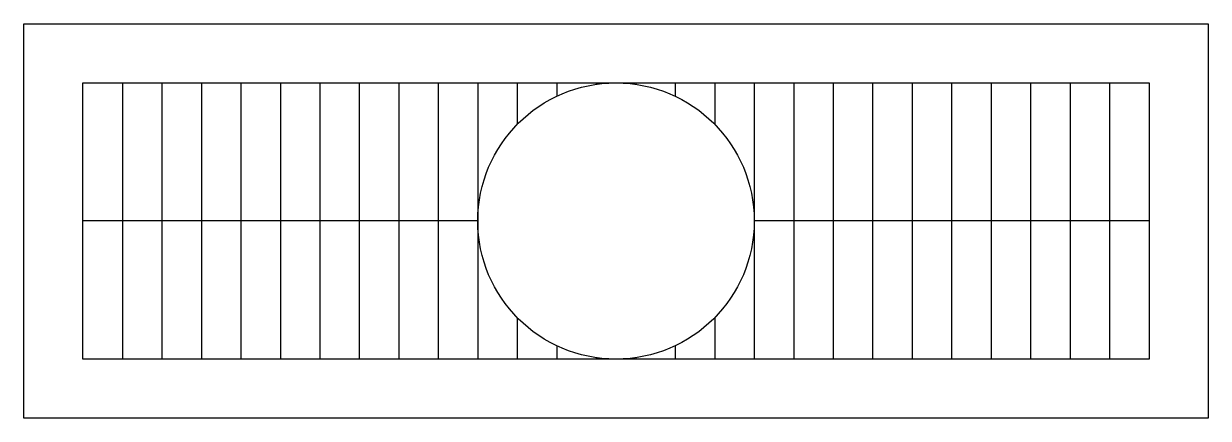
# Model space of a CAD drawing. Header units: millimetres. Extents: x -2986.081 to -2985.481, y 3743.918 to 3744.118.
import ezdxf

# ---------------------------------------------------------------- set-up
doc = ezdxf.new("R2010")
doc.units = ezdxf.units.MM
doc.header["$LTSCALE"] = 10

msp = doc.modelspace()

# ---------------------------------------------------------------- linework, layer by layer
at = {"color": 1}
for p, q in [((-2986.03135, 3744.08768), (-2986.03135, 3743.94768)), ((-2986.01135, 3744.08768), (-2986.01135, 3743.94768)), ((-2985.99135, 3744.08768), (-2985.99135, 3743.94768)), ((-2985.97135, 3744.08768), (-2985.97135, 3743.94768)), ((-2985.95135, 3744.08768), (-2985.95135, 3743.94768)), ((-2985.93135, 3744.08768), (-2985.93135, 3743.94768)), ((-2985.91135, 3744.08768), (-2985.91135, 3743.94768)), ((-2985.89135, 3744.08768), (-2985.89135, 3743.94768)), ((-2985.87135, 3744.08768), (-2985.87135, 3743.94768)), ((-2985.85135, 3744.08768), (-2985.85135, 3743.94768)), ((-2985.83135, 3744.08768), (-2985.83135, 3744.06667)), ((-2985.81135, 3744.08768), (-2985.81135, 3744.08093)), ((-2985.79135, 3744.08768), (-2985.79135, 3744.08696)), ((-2985.77135, 3744.08768), (-2985.77135, 3744.08696)), ((-2985.75135, 3744.08768), (-2985.75135, 3744.08093)), ((-2985.73135, 3744.08768), (-2985.73135, 3744.06667)), ((-2985.71135, 3744.08768), (-2985.71135, 3743.94768)), ((-2985.69135, 3744.08768), (-2985.69135, 3743.94768)), ((-2985.67135, 3744.08768), (-2985.67135, 3743.94768)), ((-2985.65135, 3744.08768), (-2985.65135, 3743.94768)), ((-2985.63135, 3744.08768), (-2985.63135, 3743.94768)), ((-2985.61135, 3744.08768), (-2985.61135, 3743.94768)), ((-2985.59135, 3744.08768), (-2985.59135, 3743.94768)), ((-2985.57135, 3744.08768), (-2985.57135, 3743.94768)), ((-2985.55135, 3744.08768), (-2985.55135, 3743.94768)), ((-2985.53135, 3744.08768), (-2985.53135, 3743.94768)), ((-2985.85135, 3744.01768), (-2986.05135, 3744.01768)), ((-2985.51135, 3744.01768), (-2985.71135, 3744.01768)), ((-2985.83135, 3743.96869), (-2985.83135, 3743.94768)), ((-2985.73135, 3743.96869), (-2985.73135, 3743.94768)), ((-2985.81135, 3743.95443), (-2985.81135, 3743.94768)), ((-2985.75135, 3743.95443), (-2985.75135, 3743.94768)), ((-2985.79135, 3743.9484), (-2985.79135, 3743.94768)), ((-2985.77135, 3743.9484), (-2985.77135, 3743.94768))]:
    msp.add_line(p, q, dxfattribs=at)
msp.add_lwpolyline([(-2986.08135, 3743.91768), (-2986.08135, 3744.11768), (-2985.48135, 3744.11768), (-2985.48135, 3743.91768)], close=True)
at = {"color": 2}
msp.add_lwpolyline([(-2986.05135, 3743.94768), (-2986.05135, 3744.08768), (-2985.51135, 3744.08768), (-2985.51135, 3743.94768)], close=True, dxfattribs=at)
at = {"color": 3}
msp.add_circle((-2985.78135, 3744.01768), 0.07, dxfattribs=at)

doc.saveas('drawing.dxf')
